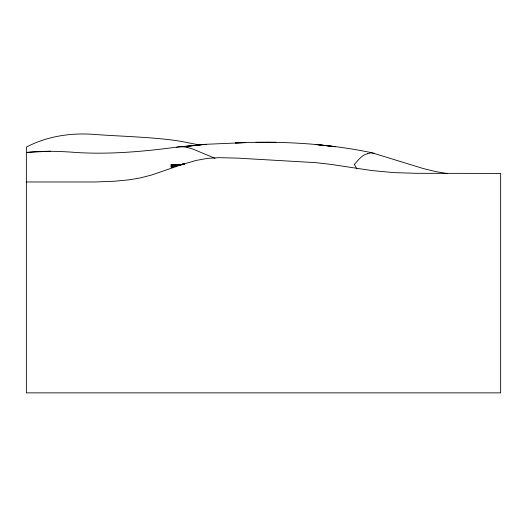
<?xml version="1.0" encoding="UTF-8"?>
<svg xmlns="http://www.w3.org/2000/svg" width="527" height="527" viewBox="0 0 527 527"><rect width="100%" height="100%" fill="white"/><g stroke="black" fill="none" stroke-linecap="round" stroke-linejoin="round"><path stroke-width="0.79" d="M176.591 147.507L177.731 147L206.268 144.279L245.707 142.606L235.365 142.896C281.965 140.867 328.848 143.502 374.532 153.304M367.609 153.772C362.273 154.589 358.116 160.241 354.467 164.319M367.694 153.634L370.975 152.837L376.285 154.101L423.695 168.666L436.145 171.683L447.568 173.627M184.371 163.759L171.064 167.25L184.351 163.805L171.038 166.815L184.331 163.937L171.012 166.374L182.744 164.384L170.979 165.847L183.508 164.424M176.94 147.099C143.884 151.545 110.406 154.516 77.041 152.553C60.17 151.209 43.207 150.636 26.35 152.448L50.401 151.183M196.347 145.202L186.413 146.401L206.268 144.279M183.508 164.391L170.952 165.247L183.501 164.582L170.939 164.589L183.501 164.543M265.983 142.356L275.95 142.336L256.036 142.343M26.35 181.973L95.367 181.973L114.03 181.262L129.095 179.832L140.268 177.928L151.519 175.03L183.014 164.24L196.024 160.458L207.355 158.41L218.58 157.672L237.321 158.113L315.798 162.652L330.739 164.365L371.719 170.544L394.077 172.625L416.488 173.317L500.65 173.416L500.65 392.865L26.35 392.865L26.35 147.099C47.535 136.032 71.685 132.494 95.341 134.51C120.248 136.276 145.254 136.875 170.076 139.774A281.642 281.642 0 0 1 181.328 141.401L199.99 145.083M187.059 147.349L193.06 149.115L214.996 158.344M354.394 164.398L356.871 168.923M177.731 146.993A196.973 79.221 -90 0 1 187.059 147.362M335.449 146.697L315.713 144.484L335.455 146.763"/></g></svg>
